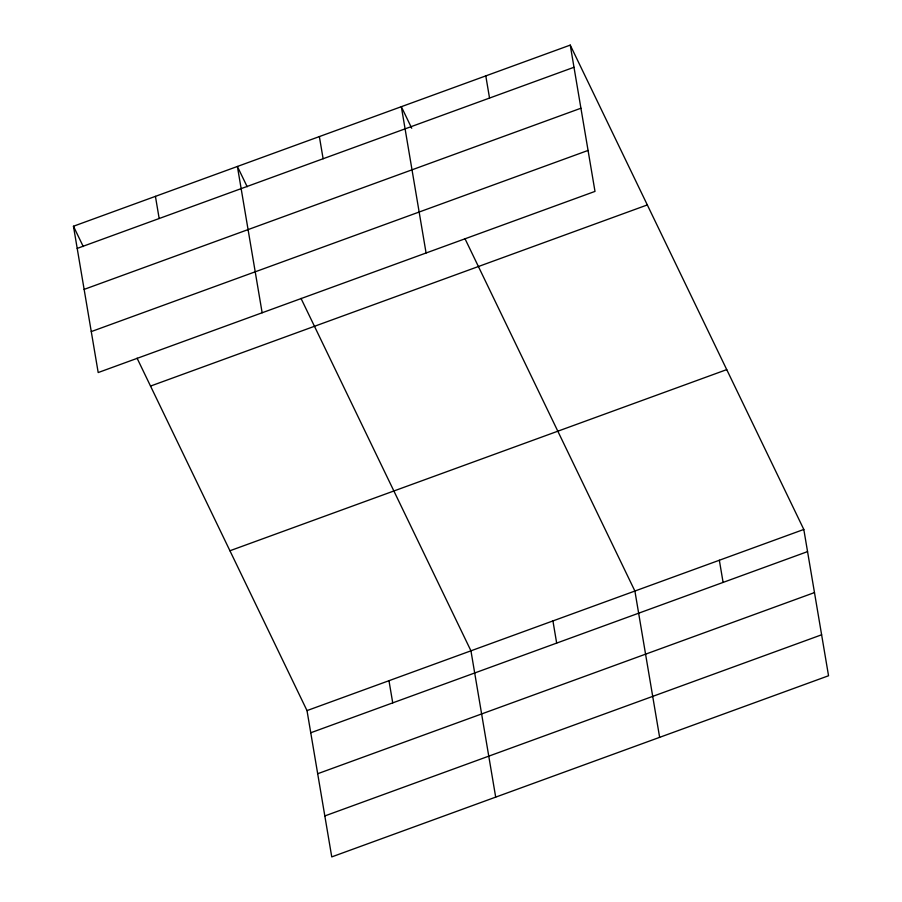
<?xml version="1.0" encoding="UTF-8"?>
<svg xmlns="http://www.w3.org/2000/svg" width="902" height="902" viewBox="0 0 902 902"><rect width="100%" height="100%" fill="white"/><g stroke="black" fill="none" stroke-linecap="round" stroke-linejoin="round"><path stroke-width="1.35" d="M570.244 45.1L594.993 191.404L98.194 372.549L73.457 226.244L570.244 45.1L803.806 529.451L828.543 675.756L331.756 856.9L307.007 710.596L137.07 358.173M77.2 248.411L573.999 67.267M84.134 289.384L580.922 108.229M91.271 331.586L588.059 150.442M150.521 386.079L647.32 204.934M229.931 550.761L726.73 369.617M307.007 710.596L803.806 529.451M310.762 732.762L807.549 551.618M317.684 773.724L814.483 592.58M324.821 815.938L821.621 634.794M411.729 128.253L401.334 106.684L426.082 253M464.947 238.613L634.895 591.036L659.633 737.34M247.182 186.759L237.395 166.464L262.144 312.768M301.009 298.393L470.945 650.816L495.694 797.12M73.457 226.244L83.243 246.539M719.345 560.243L723.1 582.41M485.795 75.892L489.538 98.059M552.926 620.926L556.669 643.092M319.364 136.574L323.119 158.752M388.976 680.706L392.731 702.872M155.426 196.354L159.169 218.521"/></g></svg>
